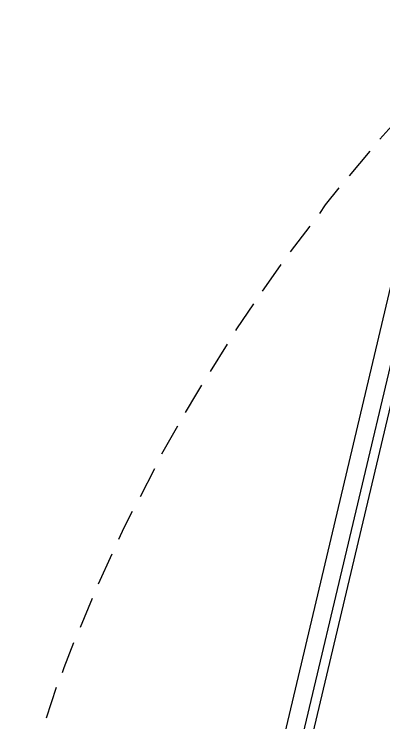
# Model space of a CAD drawing. Header units: feet. Extents: x -84 to 198, y -22 to 181.
# Drawn here: x 130.22 to 135.99, y 75.49 to 86.55 of the extents above; entities that cross this region are included whole.
import ezdxf

# ---------------------------------------------------------------- set-up
doc = ezdxf.new("R2010")
doc.units = ezdxf.units.FT
doc.layers.add('A-LINEA', color=7, linetype='CONTINUOUS')

msp = doc.modelspace()

# ---------------------------------------------------------------- linework, layer by layer
at = {"layer": 'A-LINEA'}
for p, q in [((137.1004, 86.5542), (130.2222, 57.4874)), ((137.3338, 86.3163), (130.5375, 57.5956)), ((137.4552, 86.2021), (130.7014, 57.6475)), ((136.2667, 84.9778), (135.9333, 84.6044)), ((135.7733, 84.4178), (135.4533, 84.0311)), ((134.84, 83.2444), (134.5333, 82.8444)), ((133.5467, 81.4044), (133.28, 80.9778)), ((132.7733, 80.1244), (132.52, 79.6844)), ((132.4133, 79.4578), (132.1867, 79.0178)), ((131.7467, 78.1244), (131.5333, 77.6578)), ((131.44, 77.4311), (131.2533, 76.9778)), ((130.88, 76.0444), (130.72, 75.5644))]:
    msp.add_line(p, q, dxfattribs=at)
for points in [[(135.2933, 83.8444), (135.08, 83.5778), (134.9867, 83.4444)], [(134.3867, 82.6444), (134.3733, 82.6311), (134.0933, 82.2311)], [(133.96, 82.0311), (133.6933, 81.6444), (133.68, 81.6178)], [(133.1467, 80.7644), (133.0667, 80.6311), (132.8933, 80.3378)], [(132.0667, 78.7911), (131.9333, 78.5378), (131.8533, 78.3511)], [(131.1467, 76.7378), (131, 76.3511), (130.9733, 76.2711)]]:
    msp.add_lwpolyline(points, dxfattribs=at)

doc.saveas('drawing.dxf')
